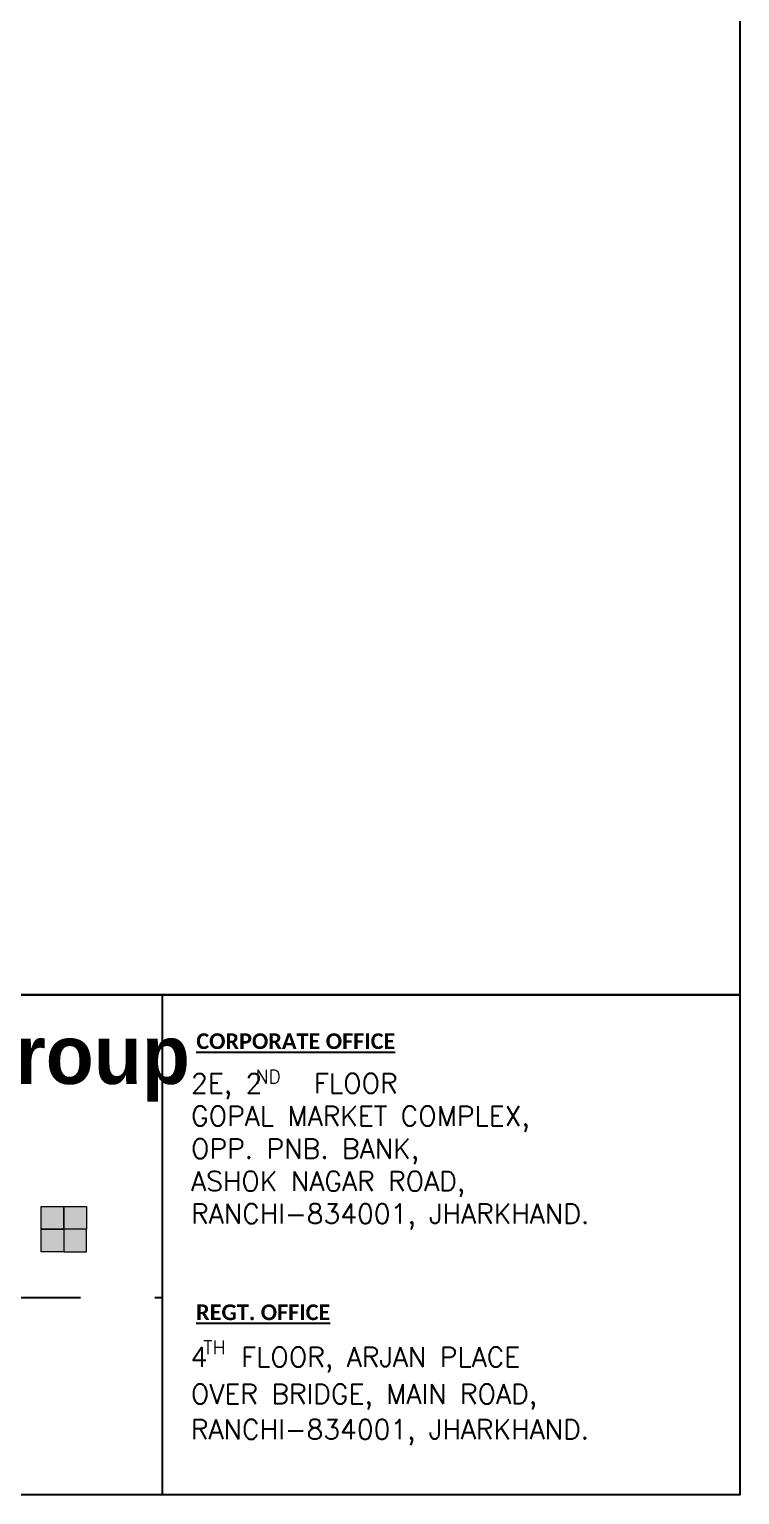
# Model space of a CAD drawing. Header units: inches. Extents: x -13956017 to 293115509, y -946740 to -305538.
# Drawn here: x 1218690 to 1218977, y -918232 to -917639 of the extents above; entities that cross this region are included whole.
import ezdxf

# ---------------------------------------------------------------- set-up
doc = ezdxf.new("R2010")
doc.units = ezdxf.units.IN
doc.header["$LTSCALE"] = 6
doc.linetypes.add('DASHED', pattern=[0.75, 0.5, -0.25])
doc.layers.add('plan', color=7, linetype='Continuous', lineweight=5)
doc.layers.add('wall high', color=7, linetype='Continuous', lineweight=30)
doc.layers.add('WAL', color=7, linetype='Continuous')
doc.styles.add('ARI', font='arial.ttf')
doc.styles.add('ROMANS', font='romans.shx')

# ---------------------------------------------------------------- blocks, each defined once
blk = doc.blocks.new('gdsgdfgdf')
at = {"layer": 'WAL', "lineweight": 0}
h = blk.add_hatch(color=84, dxfattribs=at)
h.dxf.hatch_style = 1
h.paths.add_polyline_path([(471499.51, -182044.5), (471502.51, -182044.5), (471502.51, -182047.5), (471499.51, -182047.5)])
h = blk.add_hatch(color=1, dxfattribs=at)
h.dxf.hatch_style = 1
h.paths.add_polyline_path([(471502.51, -182044.5), (471505.51, -182044.5), (471505.51, -182047.5), (471502.51, -182047.5)])
h = blk.add_hatch(color=2, dxfattribs=at)
h.dxf.hatch_style = 1
h.paths.add_polyline_path([(471502.51, -182050.5), (471499.51, -182050.5), (471499.51, -182047.5), (471502.51, -182047.5)])
h = blk.add_hatch(color=5, dxfattribs=at)
h.dxf.hatch_style = 1
h.paths.add_polyline_path([(471505.51, -182047.5), (471502.51, -182047.5), (471502.51, -182050.5), (471505.51, -182050.5)])
at = {"layer": 'WAL', "color": 84, "lineweight": 0}
blk.add_lwpolyline([(471499.51, -182044.5), (471502.51, -182044.5), (471502.51, -182047.5), (471499.51, -182047.5)], close=True, dxfattribs=at)
at = {"layer": 'WAL', "color": 1, "lineweight": 0}
blk.add_lwpolyline([(471502.51, -182044.5), (471505.51, -182044.5), (471505.51, -182047.5), (471502.51, -182047.5)], close=True, dxfattribs=at)
at = {"layer": 'WAL', "color": 2, "lineweight": 0}
blk.add_lwpolyline([(471502.51, -182050.5), (471499.51, -182050.5), (471499.51, -182047.5), (471502.51, -182047.5)], close=True, dxfattribs=at)
at = {"layer": 'WAL', "color": 5, "lineweight": 0}
blk.add_lwpolyline([(471505.51, -182047.5), (471502.51, -182047.5), (471502.51, -182050.5), (471505.51, -182050.5)], close=True, dxfattribs=at)

msp = doc.modelspace()

# ---------------------------------------------------------------- linework, layer by layer
at = {"layer": 'plan', "ltscale": 0.6}
msp.add_line((1218144.79, -918029.45), (1218976.85, -918029.45), dxfattribs=at)
at = {"layer": 'wall high', "linetype": 'DASHED', "lineweight": 25, "ltscale": 20}
msp.add_line((1218470.39, -918151.94), (1218743.48, -918151.94), dxfattribs=at)
at = {"layer": 'wall high', "lineweight": 25}
for points in [[(1216670.97, -915474.16), (1218976.85, -915474.16), (1218976.85, -918029.46), (1216670.97, -918029.46)], [(1218470.39, -918029.46), (1218976.85, -918029.46), (1218976.85, -918231.69), (1218470.39, -918231.69)], [(1218743.48, -918029.46), (1218976.85, -918029.46), (1218976.85, -918231.69), (1218743.48, -918231.69)]]:
    msp.add_lwpolyline(points, close=True, dxfattribs=at)

# ---------------------------------------------------------------- block references
at = {"layer": 'WAL', "color": 1, "lineweight": 30, "xscale": 3.07597593396653, "yscale": 3.07597593396653, "zscale": 3.07597593396653}
msp.add_blockref('gdsgdfgdf', (-231626.78, -358150.57), dxfattribs=at)

# ---------------------------------------------------------------- texts
at = {"layer": 'WAL', "style": 'ROMANS'}
for s, height, p in [('ND', 5.536, (1218781.06, -918065.34)), ('2E, 2', 7.909, (1218755.03, -918069.29)), (' FLOOR', 7.909, (1218799.25, -918069.29)), ('GOPAL MARKET COMPLEX,', 7.9087, (1218755.03, -918082.48)), ('OPP. PNB. BANK,', 7.9087, (1218755.03, -918095.66)), ('ASHOK NAGAR ROAD,', 7.9087, (1218755.03, -918108.84)), ('RANCHI-834001, JHARKHAND.', 7.9087, (1218755.03, -918122.02)), ('4', 7.91, (1218754.92, -918179.92)), ('TH', 5.536, (1218759.91, -918174.87)), (' FLOOR, ARJAN PLACE', 7.9087, (1218769.82, -918179.92)), ('OVER BRIDGE, MAIN ROAD,', 7.9087, (1218754.94, -918194.88)), ('RANCHI-834001, JHARKHAND.', 7.9087, (1218754.94, -918209.23))]:
    msp.add_text(s, height=height, dxfattribs=at).set_placement(p)
at = {"layer": 'WAL', "lineweight": 30, "insert": (1218593.73, -918041.79), "char_height": 23.7943, "attachment_point": 1, "style": 'ARI'}
msp.add_mtext_dynamic_manual_height_columns('{\\fCityBlueprint|b1|i0|c2|p2;The Group}', width=4454.2127, gutter_width=15, heights=[0], dxfattribs=at)
at = {"layer": 'WAL', "char_height": 6.337, "attachment_point": 1, "style": 'ARI'}
for s, insert in [('{\\fCandara|b1|i0|c0|p34;\\LCORPORATE OFFICE}', (1218757.16, -918045.09)), ('{\\fCandara|b1|i0|c0|p34;\\LREGT. OFFICE}', (1218757.05, -918154.74))]:
    msp.add_mtext_dynamic_manual_height_columns(s, width=175.6437, gutter_width=15, heights=[0], dxfattribs=dict(at, insert=insert))

doc.saveas('drawing.dxf')
